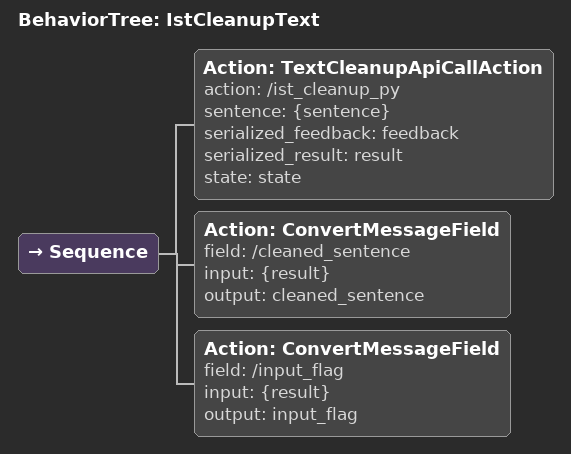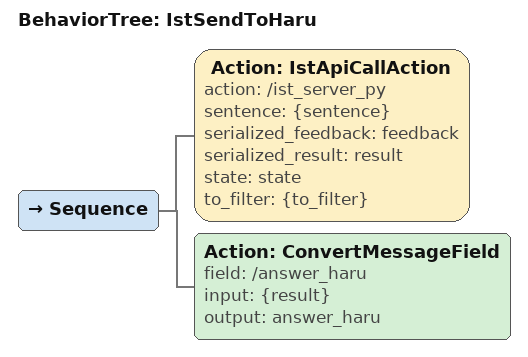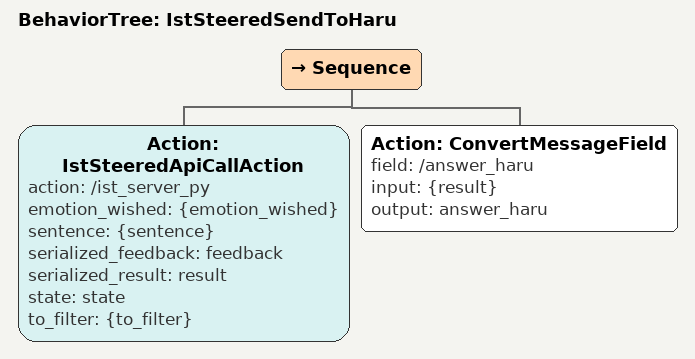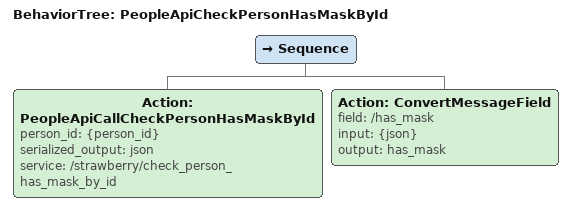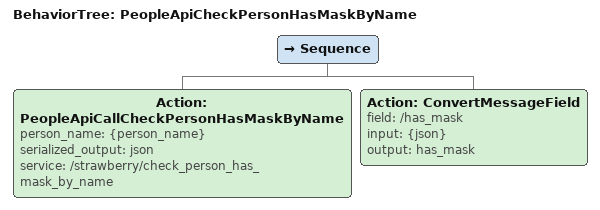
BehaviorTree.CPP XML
<BehaviorTree ID="IstCleanupText">
    <Sequence>
        <Action ID="TextCleanupApiCallAction" action="/ist_cleanup_py" sentence="{sentence}" serialized_feedback="feedback" serialized_result="result" state="state"/>
        <Action ID="ConvertMessageField" field="/cleaned_sentence" input="{result}" output="cleaned_sentence"/>
        <Action ID="ConvertMessageField" field="/input_flag" input="{result}" output="input_flag"/>
    </Sequence>
</BehaviorTree>

<BehaviorTree ID="IstSendToHaru">
    <Sequence>
        <Action ID="IstApiCallAction" action="/ist_server_py" sentence="{sentence}" serialized_feedback="feedback" serialized_result="result" state="state" to_filter="{to_filter}"/>
        <Action ID="ConvertMessageField" field="/answer_haru" input="{result}" output="answer_haru"/>
    </Sequence>
</BehaviorTree>

<BehaviorTree ID="IstSteeredSendToHaru">
    <Sequence>
        <Action ID="IstSteeredApiCallAction" action="/ist_server_py" emotion_wished="{emotion_wished}" sentence="{sentence}" serialized_feedback="feedback" serialized_result="result" state="state" to_filter="{to_filter}"/>
        <Action ID="ConvertMessageField" field="/answer_haru" input="{result}" output="answer_haru"/>
    </Sequence>
</BehaviorTree>

<BehaviorTree ID="PeopleApiCheckPersonHasMaskById">
    <Sequence>
        <Action ID="PeopleApiCallCheckPersonHasMaskById" person_id="{person_id}" serialized_output="json" service="/strawberry/check_person_has_mask_by_id"/>
        <Action ID="ConvertMessageField" field="/has_mask" input="{json}" output="has_mask"/>
    </Sequence>
</BehaviorTree>

<BehaviorTree ID="PeopleApiCheckPersonHasMaskByName">
    <Sequence>
        <Action ID="PeopleApiCallCheckPersonHasMaskByName" person_name="{person_name}" serialized_output="json" service="/strawberry/check_person_has_mask_by_name"/>
        <Action ID="ConvertMessageField" field="/has_mask" input="{json}" output="has_mask"/>
    </Sequence>
</BehaviorTree>
